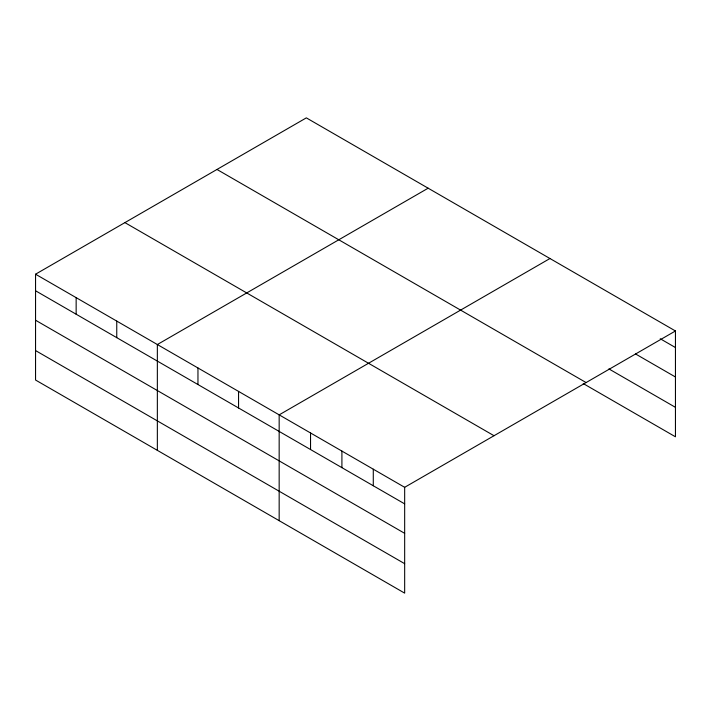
<?xml version="1.0" encoding="UTF-8"?>
<svg xmlns="http://www.w3.org/2000/svg" width="711" height="711" viewBox="0 0 711 711"><rect width="100%" height="100%" fill="white"/><g stroke="black" fill="none" stroke-linecap="round" stroke-linejoin="round"><path stroke-width="1.07" d="M35.55 274.206L404.666 487.311L404.666 593.134L35.55 380.03L35.55 274.206L306.334 117.866L675.45 330.971L675.45 436.794L583.224 383.549M428.146 188.193L157.353 344.533L157.353 450.347M549.95 258.52L279.165 414.86L279.165 520.674M404.666 487.311L675.45 330.971M660.235 338.756L675.45 347.537M635.518 353.936L675.45 376.99M608.9 368.911L675.45 407.341M216.979 169.458L586.086 382.562M124.914 222.614L494.021 435.719M35.55 290.772L404.666 503.877M35.55 320.226L404.666 533.33M35.55 350.567L404.666 563.681M373.284 469.198L373.284 485.764M341.911 451.085L341.911 467.651M310.538 432.972L310.538 449.53M238.558 391.414L238.558 407.981M197.96 367.969L197.96 384.535M116.755 321.088L116.755 337.654M76.148 297.651L76.148 314.209"/></g></svg>
